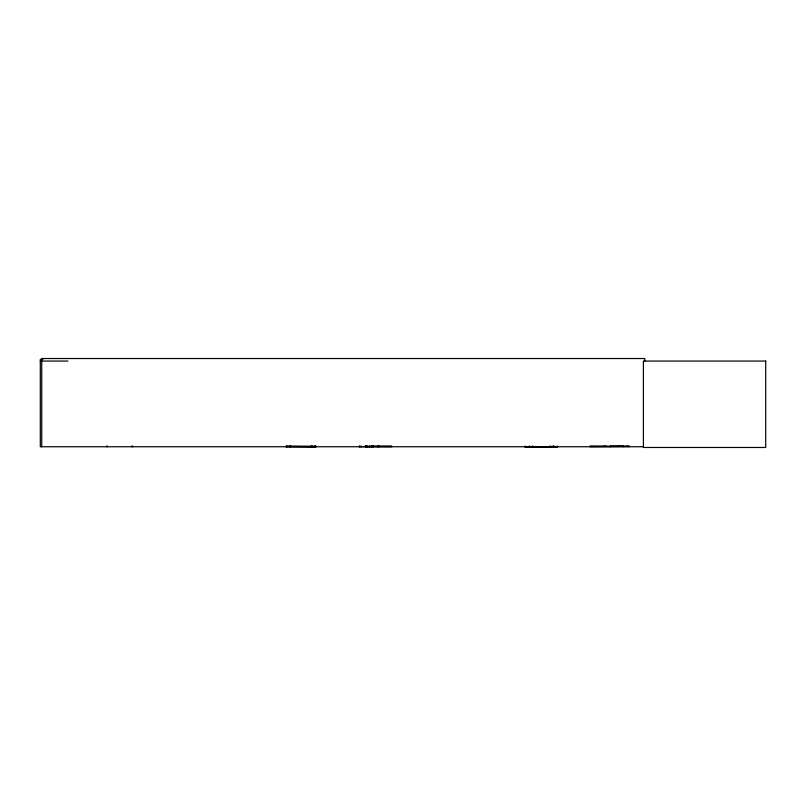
<?xml version="1.0" encoding="UTF-8"?>
<svg xmlns="http://www.w3.org/2000/svg" width="806" height="806" viewBox="0 0 806 806"><rect width="100%" height="100%" fill="white"/><g stroke="black" fill="none" stroke-linecap="round" stroke-linejoin="round"><path stroke-width="1.21" d="M603.684 446.353L629.214 446.353L589.911 446.695M627.098 446.353L627.078 446.05M629.143 446.715L629.154 446.05M610.545 446.252L623.632 446.212L623.602 446.746M316.033 446.715L286.019 446.695L286.382 446.171L315.801 446.171L316.143 446.715L315.791 446.171L315.519 446.746L286.452 446.433M287.027 446.715L287.319 446.433M310.965 446.715L311.227 446.171L311.519 446.746L311.227 446.171L310.844 446.695L312.124 446.171L312.456 446.726L312.093 446.171L311.741 446.695L312.365 446.715M314.642 446.715L314.914 446.171L315.277 446.675L314.894 446.171L314.672 446.715M315.801 446.171L315.831 446.433M528.353 446.715L529.683 446.171L529.965 446.746M527.769 446.715L529.723 446.433M531.769 446.433L532.02 446.736M553.49 446.715L553.732 446.171L554.86 446.695L553.651 446.433M554.075 446.715L553.611 446.171L552.503 446.726L552.835 446.171L553.319 446.736M557.44 446.171L557.148 446.746L524.787 446.715L557.802 446.675L524.756 446.675M286.039 446.675L286.402 446.171L286.765 446.695L286.382 446.171M290.956 446.403L290.734 446.715M526.348 446.726L525.079 446.433M550.307 446.695L549.601 446.715L549.944 446.171L551.193 446.695L550.841 446.171L550.478 446.675M370.972 446.655L371.032 446.091M359.254 446.655L391.696 446.695M359.557 446.655L359.607 446.091M369.611 446.655L369.672 446.091M528.615 446.746L528.746 446.433M556.503 446.433L556.301 446.715M42.819 359.436L40.3 359.436L40.3 446.746L643.571 446.746M40.3 361.058L67.946 361.058M373.994 446.181L391.676 446.181M589.932 446.181L606.062 446.181M373.964 446.393L391.706 446.413M589.901 446.413L629.214 446.514M378.014 446.655L377.954 446.091L377.903 446.746M367.959 446.655L367.899 446.091L367.838 446.746M525.129 446.171L525.482 446.695M644.83 361.058L644.83 358.529L41.721 358.529L41.721 446.746M610.636 446.212L610.636 446.746M379.122 446.03L379.122 446.746M373.319 445.849L373.319 446.746M372.966 445.849L372.966 446.746M372.14 445.849L372.14 446.746M371.788 445.849L371.788 446.746M371.092 446.03L371.092 446.746M369.722 446.03L369.722 446.746M368.947 446.03L368.947 446.746M367.073 445.849L367.073 446.746M366.72 445.849L366.72 446.746M365.783 445.849L365.783 446.746M365.43 445.849L365.43 446.746M360.917 446.03L360.917 446.746M359.667 446.03L359.667 446.746M132.587 446.03L132.587 446.746M131.872 446.03L131.872 446.746M107.379 446.03L107.379 446.746M106.664 446.03L106.664 446.746M290.089 446.171L289.777 446.736L290.069 446.171L290.452 446.675L290.069 446.171M532.615 446.171C531.456 446.867 533.774 446.826 532.615 446.171M765.7 361.058L643.41 361.058L643.41 447.471L765.7 447.471L765.7 361.058"/></g></svg>
